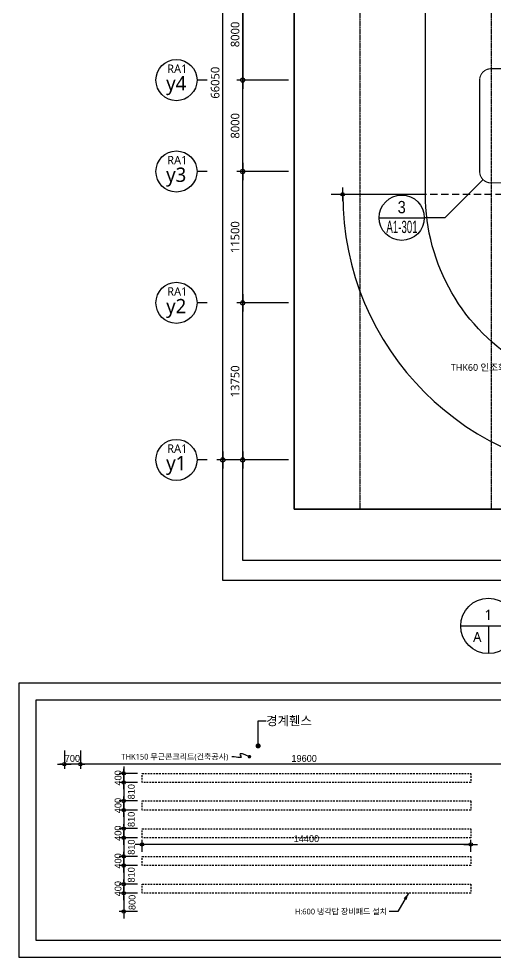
# Model space of a CAD drawing. Header units: millimetres. Extents: x 367092 to 767578, y 396038 to 811791.
# Drawn here: x 367092 to 408834, y 682525 to 764687 of the extents above; entities that cross this region are included whole.
import ezdxf
from ezdxf.enums import TextEntityAlignment as Align

# ---------------------------------------------------------------- set-up
doc = ezdxf.new("R2010")
doc.units = ezdxf.units.MM
doc.header["$LTSCALE"] = 100
doc.header["$MEASUREMENT"] = 0
doc.header["$PDSIZE"] = -10
for name, pattern in [('CENTER', [2, 1.25, -0.25, 0.25, -0.25]), ('HID', [2.5, 1.5, -1]), ('HIDDEN', [9.525, 6.35, -3.175]), ('SYM$0$DASHDOT', [1, 0.5, -0.25, 0, -0.25])]:
    doc.linetypes.add(name, pattern=pattern)
doc.layers.get('0').update_dxf_attribs({"linetype": 'CONTINUOUS'})
doc.layers.get('Defpoints').update_dxf_attribs({"color": 171, "linetype": 'CONTINUOUS'})
for name, color, linetype in [('CEN(ST)', 1, 'CENTER'), ('DIM', 7, 'CONTINUOUS'), ('LED', 7, 'CONTINUOUS'), ('NDIM', 7, 'CONTINUOUS'), ('SYM', 7, 'CONTINUOUS'), ('SYM(AXIS)', 7, 'CONTINUOUS'), ('TEXT', 3, 'CONTINUOUS'), ('TEXT(AXIS)', 2, 'CONTINUOUS'), ('TEXT(MIN)', 7, 'CONTINUOUS'), ('구간정리', 6, 'CONTINUOUS'), ('구간정리-TEXT', 3, 'CONTINUOUS'), ('장비기초', 3, 'CONTINUOUS')]:
    doc.layers.add(name, color=color, linetype=linetype)
doc.styles.add('CGS', font='cgse', dxfattribs={"bigfont": 'cgs'})
doc.styles.add('SYM$0$ARIAL', font='arial.ttf')
doc.styles.add('SYM$0$돋움', font='', dxfattribs={"width": 0.9})
doc.styles.add('궁서체', font='')
doc.styles.add('나눔바른고딕', font='NanumBarunGothic.ttf')
doc.styles.get('SYM$0$돋움').set_extended_font_data('Dotum')
doc.styles.get('궁서체').set_extended_font_data('GungsuhChe')
doc.dimstyles.new('CPDIM1', dxfattribs={"dimtxt": 3, "dimasz": 2.5, "dimexe": 1.25, "dimexo": 5, "dimgap": 1.5, "dimtad": 1, "dimdec": 0, "dimzin": 1, "dimdsep": 46, "dimlunit": 6, "dimtxsty": '궁서체', "dimblk1": 'Z_DOT', "dimblk2": 'Z_DOT', "dimsah": 1, "dimcen": 2.5, "dimadec": 0, "dimazin": 0, "dimtfac": 1, "dimtdec": 0, "dimtix": 1, "dimtmove": 2, "dimatfit": 3, "dimldrblk": 'Z_DOT', "dimfxl": 1, "dimtolj": 1, "dimtzin": 1, "dimarcsym": 0})
doc.dimstyles.new('NDIM 1200', dxfattribs={"dimscale": 500, "dimtxt": 3, "dimasz": 1, "dimexe": 2, "dimexo": 2, "dimgap": 1, "dimtad": 1, "dimdec": 0, "dimdsep": 46, "dimtxsty": 'CGS', "dimblk": 'DOT0', "dimcen": 1, "dimdle": 8, "dimclrd": 2, "dimclre": 2, "dimclrt": 2, "dimadec": 0, "dimazin": 0, "dimtfac": 1, "dimtdec": 0, "dimtix": 1, "dimtmove": 2, "dimatfit": 3, "dimldrblk": 'DOT0', "dimfxl": 1, "dimtolj": 1, "dimtzin": 0, "dimlwd": -1, "dimlwe": -1, "dimarcsym": 0})

# ---------------------------------------------------------------- blocks, each defined once
blk = doc.blocks.new('DOT0')
blk.add_line((-3, 0), (3, 0))
at = {"color": 6}
blk.add_circle((0, 0), 0.75, dxfattribs=at)
blk = doc.blocks.new('*D467')
at = {"layer": 'Defpoints', "color": 0, "ltscale": 0.4, "transparency": 16777216}
for p in [(43287032, 1667740), (43282532, 1659740), (43287032, 1659740)]:
    blk.add_point(p, dxfattribs=at)
at = {"layer": 'NDIM', "ltscale": 0.4, "transparency": 16777216}
for p, q in [((43286532, 1667740), (43282032, 1667740)), ((43282532, 1667490), (43282532, 1659990)), ((43286532, 1659740), (43282032, 1659740))]:
    blk.add_line(p, q, dxfattribs=at)
at = {"layer": 'NDIM', "ltscale": 0.4, "transparency": 16777216, "xscale": 250, "yscale": 250, "zscale": 250}
for p, rotation in [((43282532, 1667740), 90), ((43282532, 1659740), 270)]:
    blk.add_blockref('DOT0', p, dxfattribs=dict(at, rotation=rotation))
at = {"layer": 'NDIM', "ltscale": 0.4, "transparency": 16777216, "insert": (43281874, 1663740), "char_height": 750, "attachment_point": 5, "rotation": 90, "style": '나눔바른고딕'}
blk.add_mtext('\\A1;8000', dxfattribs=at)
blk = doc.blocks.new('*D468')
at = {"layer": 'Defpoints', "color": 0, "ltscale": 0.4, "transparency": 16777216}
for p in [(43282532, 1659740), (43287032, 1659740), (43287032, 1651740)]:
    blk.add_point(p, dxfattribs=at)
at = {"layer": 'NDIM', "ltscale": 0.4, "transparency": 16777216}
for p, q in [((43286532, 1659740), (43282032, 1659740)), ((43282532, 1651990), (43282532, 1659490)), ((43286532, 1651740), (43282032, 1651740))]:
    blk.add_line(p, q, dxfattribs=at)
at = {"layer": 'NDIM', "ltscale": 0.4, "transparency": 16777216, "xscale": 250, "yscale": 250, "zscale": 250}
for p, rotation in [((43282532, 1659740), 90), ((43282532, 1651740), 270)]:
    blk.add_blockref('DOT0', p, dxfattribs=dict(at, rotation=rotation))
at = {"layer": 'NDIM', "ltscale": 0.4, "transparency": 16777216, "insert": (43281874, 1655740), "char_height": 750, "attachment_point": 5, "rotation": 90, "style": '나눔바른고딕'}
blk.add_mtext('\\A1;8000', dxfattribs=at)
blk = doc.blocks.new('*D469')
at = {"layer": 'Defpoints', "color": 0, "ltscale": 0.4, "transparency": 16777216}
for p in [(43282532, 1651740), (43287032, 1651740), (43287032, 1640240)]:
    blk.add_point(p, dxfattribs=at)
at = {"layer": 'NDIM', "ltscale": 0.4, "transparency": 16777216}
for p, q in [((43286532, 1651740), (43282032, 1651740)), ((43282532, 1640490), (43282532, 1651490)), ((43286532, 1640240), (43282032, 1640240))]:
    blk.add_line(p, q, dxfattribs=at)
at = {"layer": 'NDIM', "ltscale": 0.4, "transparency": 16777216, "xscale": 250, "yscale": 250, "zscale": 250}
for p, rotation in [((43282532, 1651740), 90), ((43282532, 1640240), 270)]:
    blk.add_blockref('DOT0', p, dxfattribs=dict(at, rotation=rotation))
at = {"layer": 'NDIM', "ltscale": 0.4, "transparency": 16777216, "insert": (43281874, 1645990), "char_height": 750, "attachment_point": 5, "rotation": 90, "style": '나눔바른고딕'}
blk.add_mtext('\\A1;11500', dxfattribs=at)
blk = doc.blocks.new('A$C2F20087E')
at = {"layer": 'SYM(AXIS)'}
blk.add_line((600, 0), (600, 300), dxfattribs=at)
blk.add_circle((600, 900), 600, dxfattribs=at)
blk = doc.blocks.new('*D470')
at = {"layer": 'Defpoints', "color": 0, "ltscale": 0.4, "transparency": 16777216}
for p in [(43282532, 1640240), (43287032, 1640240), (43287032, 1626490)]:
    blk.add_point(p, dxfattribs=at)
at = {"layer": 'NDIM', "ltscale": 0.4, "transparency": 16777216}
for p, q in [((43286532, 1640240), (43282032, 1640240)), ((43282532, 1626740), (43282532, 1639990)), ((43286532, 1626490), (43282032, 1626490))]:
    blk.add_line(p, q, dxfattribs=at)
at = {"layer": 'NDIM', "ltscale": 0.4, "transparency": 16777216, "xscale": 250, "yscale": 250, "zscale": 250}
for p, rotation in [((43282532, 1640240), 90), ((43282532, 1626490), 270)]:
    blk.add_blockref('DOT0', p, dxfattribs=dict(at, rotation=rotation))
at = {"layer": 'NDIM', "ltscale": 0.4, "transparency": 16777216, "insert": (43281874, 1633365), "char_height": 750, "attachment_point": 5, "rotation": 90, "style": '나눔바른고딕'}
blk.add_mtext('\\A1;13750', dxfattribs=at)
blk = doc.blocks.new('*D471')
at = {"layer": 'Defpoints', "color": 0, "ltscale": 0.4, "transparency": 16777216}
for p in [(43280782, 1692540), (43287032, 1692540), (43287032, 1626490)]:
    blk.add_point(p, dxfattribs=at)
at = {"layer": 'NDIM', "ltscale": 0.4, "transparency": 16777216}
for p, q in [((43286532, 1692540), (43280282, 1692540)), ((43280782, 1626740), (43280782, 1692290)), ((43286532, 1626490), (43280282, 1626490))]:
    blk.add_line(p, q, dxfattribs=at)
at = {"layer": 'NDIM', "ltscale": 0.4, "transparency": 16777216, "xscale": 250, "yscale": 250, "zscale": 250}
for p, rotation in [((43280782, 1692540), 90), ((43280782, 1626490), 270)]:
    blk.add_blockref('DOT0', p, dxfattribs=dict(at, rotation=rotation))
at = {"layer": 'NDIM', "ltscale": 0.4, "transparency": 16777216, "insert": (43280124, 1659515), "char_height": 750, "attachment_point": 5, "rotation": 90, "style": '나눔바른고딕'}
blk.add_mtext('\\A1;66050', dxfattribs=at)
blk = doc.blocks.new('Z_DOT')
at = {"layer": 'DIM', "color": 0}
for p, q in [((-1, 0), (1, 0)), ((0, -1), (0, 1))]:
    blk.add_line(p, q, dxfattribs=at)
for radius in [0.5, 0.25]:
    blk.add_circle((0, 0), radius, dxfattribs=at)
blk = doc.blocks.new('*D408')
at = {"layer": 'Defpoints', "color": 0, "ltscale": 0.4, "transparency": 16777216}
for p in [(377892, 698625), (376292, 697825), (377892, 697825)]:
    blk.add_point(p, dxfattribs=at)
at = {"layer": 'NDIM', "ltscale": 0.4, "transparency": 16777216}
for p, q in [((377492, 698625), (375892, 698625)), ((376292, 698825), (376292, 699025)), ((376292, 698625), (376292, 697825)), ((377492, 697825), (375892, 697825)), ((376292, 697625), (376292, 697425))]:
    blk.add_line(p, q, dxfattribs=at)
at = {"layer": 'NDIM', "ltscale": 0.4, "transparency": 16777216, "xscale": 200, "yscale": 200, "zscale": 200}
for p, rotation in [((376292, 698625), 270), ((376292, 697825), 90)]:
    blk.add_blockref('DOT0', p, dxfattribs=dict(at, rotation=rotation))
at = {"layer": 'NDIM', "ltscale": 0.4, "transparency": 16777216, "insert": (375792, 698225), "char_height": 600, "attachment_point": 5, "rotation": 90, "style": 'CGS'}
blk.add_mtext('\\A1;400', dxfattribs=at)
blk = doc.blocks.new('*D409')
at = {"layer": 'Defpoints', "color": 0, "ltscale": 0.4, "transparency": 16777216}
for p in [(377892, 696205), (376292, 695405), (377892, 695405)]:
    blk.add_point(p, dxfattribs=at)
at = {"layer": 'NDIM', "ltscale": 0.4, "transparency": 16777216}
for p, q in [((377492, 696205), (375892, 696205)), ((376292, 696405), (376292, 696605)), ((376292, 696205), (376292, 695405)), ((377492, 695405), (375892, 695405)), ((376292, 695205), (376292, 695005))]:
    blk.add_line(p, q, dxfattribs=at)
at = {"layer": 'NDIM', "ltscale": 0.4, "transparency": 16777216, "xscale": 200, "yscale": 200, "zscale": 200}
for p, rotation in [((376292, 696205), 270), ((376292, 695405), 90)]:
    blk.add_blockref('DOT0', p, dxfattribs=dict(at, rotation=rotation))
at = {"layer": 'NDIM', "ltscale": 0.4, "transparency": 16777216, "insert": (375792, 695805), "char_height": 600, "attachment_point": 5, "rotation": 90, "style": 'CGS'}
blk.add_mtext('\\A1;400', dxfattribs=at)
blk = doc.blocks.new('*D404')
at = {"layer": 'Defpoints', "color": 0, "ltscale": 0.4, "transparency": 16777216}
for p in [(377892, 693785), (376292, 692985), (377892, 692985)]:
    blk.add_point(p, dxfattribs=at)
at = {"layer": 'NDIM', "ltscale": 0.4, "transparency": 16777216}
for p, q in [((377492, 693785), (375892, 693785)), ((376292, 693985), (376292, 694185)), ((376292, 693785), (376292, 692985)), ((377492, 692985), (375892, 692985)), ((376292, 692785), (376292, 692585))]:
    blk.add_line(p, q, dxfattribs=at)
at = {"layer": 'NDIM', "ltscale": 0.4, "transparency": 16777216, "xscale": 200, "yscale": 200, "zscale": 200}
for p, rotation in [((376292, 693785), 270), ((376292, 692985), 90)]:
    blk.add_blockref('DOT0', p, dxfattribs=dict(at, rotation=rotation))
at = {"layer": 'NDIM', "ltscale": 0.4, "transparency": 16777216, "insert": (375792, 693385), "char_height": 600, "attachment_point": 5, "rotation": 90, "style": 'CGS'}
blk.add_mtext('\\A1;400', dxfattribs=at)
blk = doc.blocks.new('*D405')
at = {"layer": 'Defpoints', "color": 0, "ltscale": 0.4, "transparency": 16777216}
for p in [(377892, 691355), (376292, 690555), (377892, 690555)]:
    blk.add_point(p, dxfattribs=at)
at = {"layer": 'NDIM', "ltscale": 0.4, "transparency": 16777216}
for p, q in [((377492, 691355), (375892, 691355)), ((376292, 691555), (376292, 691755)), ((376292, 691355), (376292, 690555)), ((377492, 690555), (375892, 690555)), ((376292, 690355), (376292, 690155))]:
    blk.add_line(p, q, dxfattribs=at)
at = {"layer": 'NDIM', "ltscale": 0.4, "transparency": 16777216, "xscale": 200, "yscale": 200, "zscale": 200}
for p, rotation in [((376292, 691355), 270), ((376292, 690555), 90)]:
    blk.add_blockref('DOT0', p, dxfattribs=dict(at, rotation=rotation))
at = {"layer": 'NDIM', "ltscale": 0.4, "transparency": 16777216, "insert": (375792, 690955), "char_height": 600, "attachment_point": 5, "rotation": 90, "style": 'CGS'}
blk.add_mtext('\\A1;400', dxfattribs=at)
blk = doc.blocks.new('*D406')
at = {"layer": 'Defpoints', "color": 0, "ltscale": 0.4, "transparency": 16777216}
for p in [(377892, 688925), (376292, 688125), (377892, 688125)]:
    blk.add_point(p, dxfattribs=at)
at = {"layer": 'NDIM', "ltscale": 0.4, "transparency": 16777216}
for p, q in [((377492, 688925), (375892, 688925)), ((376292, 689125), (376292, 689325)), ((376292, 688925), (376292, 688125)), ((377492, 688125), (375892, 688125)), ((376292, 687925), (376292, 687725))]:
    blk.add_line(p, q, dxfattribs=at)
at = {"layer": 'NDIM', "ltscale": 0.4, "transparency": 16777216, "xscale": 200, "yscale": 200, "zscale": 200}
for p, rotation in [((376292, 688925), 270), ((376292, 688125), 90)]:
    blk.add_blockref('DOT0', p, dxfattribs=dict(at, rotation=rotation))
at = {"layer": 'NDIM', "ltscale": 0.4, "transparency": 16777216, "insert": (375792, 688525), "char_height": 600, "attachment_point": 5, "rotation": 90, "style": 'CGS'}
blk.add_mtext('\\A1;400', dxfattribs=at)
blk = doc.blocks.new('*D407')
at = {"layer": 'Defpoints', "color": 0, "ltscale": 0.4, "transparency": 16777216}
for p in [(377892, 692402), (377892, 691345), (406692, 691345)]:
    blk.add_point(p, dxfattribs=at)
at = {"layer": 'NDIM', "ltscale": 0.4, "transparency": 16777216}
for p, q in [((377892, 691745), (377892, 692802)), ((406692, 691745), (406692, 692802)), ((406492, 692402), (378092, 692402))]:
    blk.add_line(p, q, dxfattribs=at)
at = {"layer": 'NDIM', "ltscale": 0.4, "transparency": 16777216, "xscale": 200, "yscale": 200, "zscale": 200, "rotation": 180}
blk.add_blockref('DOT0', (377892, 692402), dxfattribs=at)
at = {"layer": 'NDIM', "ltscale": 0.4, "transparency": 16777216, "xscale": 200, "yscale": 200, "zscale": 200}
blk.add_blockref('DOT0', (406692, 692402), dxfattribs=at)
at = {"layer": 'NDIM', "ltscale": 0.4, "transparency": 16777216, "insert": (392292, 692902), "char_height": 600, "attachment_point": 5, "style": 'CGS'}
blk.add_mtext('\\A1;14400', dxfattribs=at)
blk = doc.blocks.new('*D410')
at = {"layer": 'Defpoints', "color": 0, "ltscale": 0.4, "transparency": 16777216}
for p in [(377892, 690545), (376292, 688925), (377892, 688925)]:
    blk.add_point(p, dxfattribs=at)
at = {"layer": 'NDIM', "ltscale": 0.4, "transparency": 16777216}
for p, q in [((377492, 690545), (375892, 690545)), ((376292, 690345), (376292, 689125)), ((377492, 688925), (375892, 688925))]:
    blk.add_line(p, q, dxfattribs=at)
at = {"layer": 'NDIM', "ltscale": 0.4, "transparency": 16777216, "xscale": 200, "yscale": 200, "zscale": 200}
for p, rotation in [((376292, 690545), 90), ((376292, 688925), 270)]:
    blk.add_blockref('DOT0', p, dxfattribs=dict(at, rotation=rotation))
at = {"layer": 'NDIM', "ltscale": 0.4, "transparency": 16777216, "insert": (376954, 689735), "char_height": 600, "attachment_point": 5, "rotation": 90, "style": 'CGS'}
blk.add_mtext('\\A1;810', dxfattribs=at)
blk = doc.blocks.new('*D411')
at = {"layer": 'Defpoints', "color": 0, "ltscale": 0.4, "transparency": 16777216}
for p in [(377892, 688125), (376292, 686525), (377892, 686525)]:
    blk.add_point(p, dxfattribs=at)
at = {"layer": 'NDIM', "ltscale": 0.4, "transparency": 16777216}
for p, q in [((377492, 688125), (375892, 688125)), ((376292, 687925), (376292, 686725)), ((377492, 686525), (375892, 686525))]:
    blk.add_line(p, q, dxfattribs=at)
at = {"layer": 'NDIM', "ltscale": 0.4, "transparency": 16777216, "xscale": 200, "yscale": 200, "zscale": 200}
for p, rotation in [((376292, 688125), 90), ((376292, 686525), 270)]:
    blk.add_blockref('DOT0', p, dxfattribs=dict(at, rotation=rotation))
at = {"layer": 'NDIM', "ltscale": 0.4, "transparency": 16777216, "insert": (377023, 687325), "char_height": 600, "attachment_point": 5, "rotation": 90, "style": 'CGS'}
blk.add_mtext('\\A1;800', dxfattribs=at)
blk = doc.blocks.new('*D412')
at = {"layer": 'Defpoints', "color": 0, "ltscale": 0.4, "transparency": 16777216}
for p in [(372492, 701025), (411692, 701025), (372492, 699425)]:
    blk.add_point(p, dxfattribs=at)
at = {"layer": 'NDIM', "ltscale": 0.4, "transparency": 16777216}
for p, q in [((372492, 700625), (372492, 699025)), ((411692, 700625), (411692, 699025)), ((411492, 699425), (372692, 699425))]:
    blk.add_line(p, q, dxfattribs=at)
at = {"layer": 'NDIM', "ltscale": 0.4, "transparency": 16777216, "xscale": 200, "yscale": 200, "zscale": 200, "rotation": 180}
blk.add_blockref('DOT0', (372492, 699425), dxfattribs=at)
at = {"layer": 'NDIM', "ltscale": 0.4, "transparency": 16777216, "xscale": 200, "yscale": 200, "zscale": 200}
blk.add_blockref('DOT0', (411692, 699425), dxfattribs=at)
at = {"layer": 'NDIM', "ltscale": 0.4, "transparency": 16777216, "insert": (392092, 699925), "char_height": 600, "attachment_point": 5, "style": 'CGS'}
blk.add_mtext('\\A1;19600', dxfattribs=at)
blk = doc.blocks.new('*D413')
at = {"layer": 'Defpoints', "color": 0, "ltscale": 0.4, "transparency": 16777216}
for p in [(371092, 701025), (372492, 701025), (371092, 699425)]:
    blk.add_point(p, dxfattribs=at)
at = {"layer": 'NDIM', "ltscale": 0.4, "transparency": 16777216}
for p, q in [((371092, 700625), (371092, 699025)), ((372492, 700625), (372492, 699025)), ((370892, 699425), (370692, 699425)), ((372492, 699425), (371092, 699425)), ((372692, 699425), (372892, 699425))]:
    blk.add_line(p, q, dxfattribs=at)
at = {"layer": 'NDIM', "ltscale": 0.4, "transparency": 16777216, "xscale": 200, "yscale": 200, "zscale": 200}
blk.add_blockref('DOT0', (371092, 699425), dxfattribs=at)
at = {"layer": 'NDIM', "ltscale": 0.4, "transparency": 16777216, "xscale": 200, "yscale": 200, "zscale": 200, "rotation": 180}
blk.add_blockref('DOT0', (372492, 699425), dxfattribs=at)
at = {"layer": 'NDIM', "ltscale": 0.4, "transparency": 16777216, "insert": (371792, 699925), "char_height": 600, "attachment_point": 5, "style": 'CGS'}
blk.add_mtext('\\A1;700', dxfattribs=at)
blk = doc.blocks.new('SYM$0$det-tar-wi')
at = {"layer": '구간정리', "ltscale": 0.2}
blk.add_line((0, 0), (11, 0), dxfattribs=at)
blk.add_circle((5.5, 0), 5.5, dxfattribs=at)
at = {"layer": '구간정리-TEXT', "color": 3, "style": 'SYM$0$ARIAL'}
blk.add_attdef('2', text='', height=3, dxfattribs=at).set_placement((5.5, 2.58), align=Align.MIDDLE_CENTER)
at = {"layer": '구간정리-TEXT', "color": 3, "style": 'SYM$0$ARIAL', "width": 0.6}
blk.add_attdef('A1.00', text='', height=3, dxfattribs=at).set_placement((5.57, -2.22), align=Align.MIDDLE_CENTER)
blk = doc.blocks.new('*D415')
at = {"layer": 'Defpoints', "color": 0, "ltscale": 0.4, "transparency": 16777216}
for p in [(377892, 692975), (376292, 691355), (377892, 691355)]:
    blk.add_point(p, dxfattribs=at)
at = {"layer": 'NDIM', "ltscale": 0.4, "transparency": 16777216}
for p, q in [((377492, 692975), (375892, 692975)), ((376292, 692775), (376292, 691555)), ((377492, 691355), (375892, 691355))]:
    blk.add_line(p, q, dxfattribs=at)
at = {"layer": 'NDIM', "ltscale": 0.4, "transparency": 16777216, "xscale": 200, "yscale": 200, "zscale": 200}
for p, rotation in [((376292, 692975), 90), ((376292, 691355), 270)]:
    blk.add_blockref('DOT0', p, dxfattribs=dict(at, rotation=rotation))
at = {"layer": 'NDIM', "ltscale": 0.4, "transparency": 16777216, "insert": (376954, 692165), "char_height": 600, "attachment_point": 5, "rotation": 90, "style": 'CGS'}
blk.add_mtext('\\A1;810', dxfattribs=at)
blk = doc.blocks.new('*D416')
at = {"layer": 'Defpoints', "color": 0, "ltscale": 0.4, "transparency": 16777216}
for p in [(377892, 695405), (376292, 693785), (377892, 693785)]:
    blk.add_point(p, dxfattribs=at)
at = {"layer": 'NDIM', "ltscale": 0.4, "transparency": 16777216}
for p, q in [((377492, 695405), (375892, 695405)), ((376292, 695205), (376292, 693985)), ((377492, 693785), (375892, 693785))]:
    blk.add_line(p, q, dxfattribs=at)
at = {"layer": 'NDIM', "ltscale": 0.4, "transparency": 16777216, "xscale": 200, "yscale": 200, "zscale": 200}
for p, rotation in [((376292, 695405), 90), ((376292, 693785), 270)]:
    blk.add_blockref('DOT0', p, dxfattribs=dict(at, rotation=rotation))
at = {"layer": 'NDIM', "ltscale": 0.4, "transparency": 16777216, "insert": (376954, 694595), "char_height": 600, "attachment_point": 5, "rotation": 90, "style": 'CGS'}
blk.add_mtext('\\A1;810', dxfattribs=at)
blk = doc.blocks.new('*D417')
at = {"layer": 'Defpoints', "color": 0, "ltscale": 0.4, "transparency": 16777216}
for p in [(377892, 697825), (376292, 696205), (377892, 696205)]:
    blk.add_point(p, dxfattribs=at)
at = {"layer": 'NDIM', "ltscale": 0.4, "transparency": 16777216}
for p, q in [((377492, 697825), (375892, 697825)), ((376292, 697625), (376292, 696405)), ((377492, 696205), (375892, 696205))]:
    blk.add_line(p, q, dxfattribs=at)
at = {"layer": 'NDIM', "ltscale": 0.4, "transparency": 16777216, "xscale": 200, "yscale": 200, "zscale": 200}
for p, rotation in [((376292, 697825), 90), ((376292, 696205), 270)]:
    blk.add_blockref('DOT0', p, dxfattribs=dict(at, rotation=rotation))
at = {"layer": 'NDIM', "ltscale": 0.4, "transparency": 16777216, "insert": (376954, 697015), "char_height": 600, "attachment_point": 5, "rotation": 90, "style": 'CGS'}
blk.add_mtext('\\A1;810', dxfattribs=at)
blk = doc.blocks.new('NJKFNKDFGKFDHGFH')
at = {"layer": 'CEN(ST)', "ltscale": 0.5}
for points in [[(43292793.4, 1700115.3), (43292793.4, 1622171.2)], [(43304293.4, 1700115.3), (43304293.4, 1622171.2)]]:
    blk.add_lwpolyline(points, dxfattribs=at)
at = {"layer": 'Defpoints', "ltscale": 10000}
for points in [[(43280781.7, 1706365.3), (43350629.3, 1706365.3), (43350629.3, 1615921.2), (43280781.7, 1615921.2)], [(43282531.7, 1704615.3), (43348879.3, 1704615.3), (43348879.3, 1617671.2), (43282531.7, 1617671.2)], [(43287031.7, 1700115.3), (43344379.3, 1700115.3), (43344379.3, 1622171.2), (43287031.7, 1622171.2)]]:
    blk.add_lwpolyline(points, close=True, dxfattribs=at)
at = {"xscale": 3, "yscale": 3, "zscale": 3, "rotation": 90}
for p in [(43279431.7, 1657939.6), (43279431.7, 1649939.6), (43279431.7, 1638439.6), (43279431.7, 1624689.6)]:
    blk.add_blockref('A$C2F20087E', p, dxfattribs=at)
at = {"layer": 'TEXT(AXIS)', "style": '나눔바른고딕'}
for p in [(43276805.9, 1660732.7), (43276805.9, 1652732.7), (43276805.9, 1641232.7), (43276805.9, 1627482.7)]:
    blk.add_text('RA1', height=750, dxfattribs=at).set_placement(p, align=Align.MIDDLE_CENTER)
for s, p in [('y4', (43276710.9, 1659255.3)), ('y3', (43276710.9, 1651255.3)), ('y2', (43276710.9, 1639755.3)), ('y1', (43276710.9, 1626005.3))]:
    blk.add_text(s, height=1250, dxfattribs=at).set_placement(p, align=Align.MIDDLE)
at = {"layer": 'NDIM', "ltscale": 0.4}
for base, p1, p2, angle, picture, middle in [((43280781.7, 1692539.6), (43287031.7, 1626489.6), (43287031.7, 1692539.6), 90, '*D471', (43280124, 1659514.6)), ((43282531.7, 1659739.6), (43287031.7, 1667739.6), (43287031.7, 1659739.6), 270, '*D467', (43281874.5, 1663739.6)), ((43282531.7, 1659739.6), (43287031.7, 1651739.6), (43287031.7, 1659739.6), 90, '*D468', (43281874.5, 1655739.6)), ((43282531.7, 1651739.6), (43287031.7, 1640239.6), (43287031.7, 1651739.6), 90, '*D469', (43281874.5, 1645989.6)), ((43282531.7, 1640239.6), (43287031.7, 1626489.6), (43287031.7, 1640239.6), 90, '*D470', (43281874, 1633364.6))]:
    dim = blk.add_linear_dim(base=base, p1=p1, p2=p2, angle=angle, dimstyle='NDIM 1200', override={"dimscale": 250, "dimtxsty": '나눔바른고딕', "dimclrd": 256, "dimclre": 256, "dimclrt": 256}, dxfattribs=at)
    dim.commit()
    dim.dimension.update_dxf_attribs({"geometry": picture, "text_midpoint": middle})

msp = doc.modelspace()

# ---------------------------------------------------------------- linework, layer by layer
at = {"ltscale": 10000}
msp.add_lwpolyline([(402719.2, 749315.7), (394469.2, 749315.7)], dxfattribs=at)
at = {"layer": 'Defpoints', "ltscale": 10000}
for points in [[(391207.6, 799691.4), (448555.2, 799691.4), (448555.2, 721747.3), (391207.6, 721747.3)], [(391207.6, 721747.3), (448555.2, 721747.3), (448555.2, 799691.4), (391207.6, 799691.4)], [(367091.8, 682524.8), (421091.8, 682524.8), (421091.8, 706524.8), (367091.8, 706524.8)], [(368591.8, 684024.8), (419591.8, 684024.8), (419591.8, 705024.8), (368591.8, 705024.8)]]:
    msp.add_lwpolyline(points, close=True, dxfattribs=at)
at = {"layer": 'LED'}
for points in [[(387299.6, 700081.2), (386927.7, 700236.3), (386681.2, 700319.9), (386537.6, 700345.6), (386474.3, 700326.8), (386468.9, 700277), (386498.8, 700209.6), (386541.5, 700138.2), (386574.5, 700076.1), (386579, 700034), (386552, 700011.2), (386494.2, 700004.2), (386406.3, 700009.4), (386289.1, 700023.2), (386143.2, 700042.2), (385969.4, 700062.7), (385768.4, 700081.2)], [(401237.1, 688124.8), (400295.7, 686524.8), (399543.1, 686524.8)]]:
    msp.add_lwpolyline(points, dxfattribs=at)
at = {"layer": 'LED', "const_width": 156.2}
msp.add_lwpolyline([(387299.6, 700159.3, 1), (387299.6, 700003.1, 1)], format="xyb", close=True, dxfattribs=at)
at = {"layer": 'LED'}
msp.add_solid([(401237.1, 688124.8), (401062.2, 687531.6), (400803.6, 687683.7)], dxfattribs=at)
at = {"layer": 'NDIM', "ltscale": 0.4}
msp.add_lwpolyline([(395469.2, 749315.7, 1), (444469.2, 749315.7)], format="xyb", dxfattribs=at)
at = {"layer": 'SYM'}
for p, q in [((405805.4, 711530.8), (437366, 711530.8)), ((408229.6, 711530.8), (408229.6, 709106.5))]:
    msp.add_line(p, q, dxfattribs=at)
at = {"layer": 'SYM', "color": 2}
msp.add_lwpolyline([(437219.2, 767315.7), (437219.2, 749315.7, -1.0000003), (402719.2, 749315.7), (402719.2, 768315.7, -0.4142136), (419969.2, 785565.7)], format="xyb", dxfattribs=at)
at = {"layer": 'SYM', "linetype": 'HIDDEN'}
msp.add_lwpolyline([(419970.8, 749315), (394470.8, 749315)], dxfattribs=at)
at = {"layer": 'SYM'}
msp.add_circle((408229.6, 711530.8), 2424.2, dxfattribs=at)
at = {"layer": '구간정리', "linetype": 'SYM$0$DASHDOT', "ltscale": 5, "const_width": 100}
msp.add_lwpolyline([(408469.2, 750315.7), (431469.2, 750315.7, 0.4142136), (432469.2, 751315.7), (432469.2, 759315.7, 0.4142136), (431469.2, 760315.7), (408469.2, 760315.7, 0.4142136), (407469.2, 759315.7), (407469.2, 751315.7, 0.4142136)], format="xyb", close=True, dxfattribs=at)
at = {"layer": '구간정리', "ltscale": 0.2}
msp.add_lwpolyline([(407762.1, 750608.6), (404421, 747267.5), (402621, 747267.5)], dxfattribs=at)
at = {"layer": '장비기초', "linetype": 'HID'}
for points in [[(377891.8, 698624.8), (406691.8, 698624.8), (406691.8, 697824.8), (377891.8, 697824.8)], [(377891.8, 696204.8), (406691.8, 696204.8), (406691.8, 695404.8), (377891.8, 695404.8)], [(377891.8, 693774.8), (406691.8, 693774.8), (406691.8, 692974.8), (377891.8, 692974.8)], [(377891.8, 691344.8), (406691.8, 691344.8), (406691.8, 690544.8), (377891.8, 690544.8)], [(377891.8, 688924.8), (406691.8, 688924.8), (406691.8, 688124.8), (377891.8, 688124.8)]]:
    msp.add_lwpolyline(points, close=True, dxfattribs=at)

# ---------------------------------------------------------------- block references
at = {"layer": 'NDIM', "ltscale": 0.4}
msp.add_blockref('NJKFNKDFGKFDHGFH', (-42895824.1, -900423.9), dxfattribs=at)
at = {"layer": 'NDIM', "ltscale": 0.4, "xscale": 200, "yscale": 200, "zscale": 200, "rotation": 90}
msp.add_blockref('DOT0', (395469.2, 749315.7), dxfattribs=at)
at = {"layer": '구간정리'}
ref = msp.add_blockref('SYM$0$det-tar-wi', (398661, 747267.5), dxfattribs=dict(at, xscale=360, yscale=360, zscale=360))
ref.add_attrib('A1.00', 'A1-301', dxfattribs={"layer": '구간정리-TEXT', "color": 3, "height": 1080, "style": 'SYM$0$돋움', "width": 0.6}).set_placement((400665.2, 746467.1), align=Align.MIDDLE_CENTER)
ref.add_attrib('2', '3', dxfattribs={"layer": '구간정리-TEXT', "color": 3, "height": 1080, "style": 'SYM$0$돋움', "width": 0.9}).set_placement((400641, 748197.5), align=Align.MIDDLE_CENTER)

# ---------------------------------------------------------------- texts
at = {"layer": 'TEXT', "style": '나눔바른고딕'}
for s, p in [('1', (408229.6, 712500.5)), ('A', (407259.9, 710561.1))]:
    msp.add_text(s, height=900, dxfattribs=at).set_placement(p, align=Align.MIDDLE)
at = {"layer": 'TEXT(MIN)', "style": '나눔바른고딕'}
for s, height, p in [('THK60 인조화강석블록(조경공사)', 600, (404942.5, 734167.8)), ('경계휀스', 800, (388760.3, 703228.1)), ('THK150 무근콘크리트(건축공사)', 500, (376082.7, 700081.2))]:
    msp.add_text(s, height=height, dxfattribs=at).set_placement(p, align=Align.MIDDLE_LEFT)
msp.add_text('H:600 냉각탑 장비패드 설치', height=500, dxfattribs=at).set_placement((399351.6, 686524.8), align=Align.MIDDLE_RIGHT)

# ---------------------------------------------------------------- dimensions: what is measured, and where the dimension line sits
at = {"layer": 'NDIM', "ltscale": 0.4}
for base, p1, p2, angle, picture, middle in [((371091.8, 699424.8), (372491.8, 701024.8), (371091.8, 701024.8), 180, '*D413', (371791.8, 699924.8)), ((372491.8, 699424.8), (411691.8, 701024.8), (372491.8, 701024.8), 180, '*D412', (392091.8, 699924.8)), ((376291.8, 697824.8), (377891.8, 698624.8), (377891.8, 697824.8), 270, '*D408', (375791.8, 698224.8)), ((376291.8, 695404.8), (377891.8, 696204.8), (377891.8, 695404.8), 270, '*D409', (375791.8, 695804.8)), ((376291.8, 692984.8), (377891.8, 693784.8), (377891.8, 692984.8), 270, '*D404', (375791.8, 693384.8)), ((377891.8, 692401.8), (406691.8, 691344.8), (377891.8, 691344.8), 180, '*D407', (392291.8, 692901.8)), ((376291.8, 690554.8), (377891.8, 691354.8), (377891.8, 690554.8), 270, '*D405', (375791.8, 690954.8)), ((376291.8, 688124.8), (377891.8, 688924.8), (377891.8, 688124.8), 270, '*D406', (375791.8, 688524.8))]:
    dim = msp.add_linear_dim(base=base, p1=p1, p2=p2, angle=angle, dimstyle='NDIM 1200', override={"dimscale": 200, "dimlfac": 0.5, "dimclrd": 256, "dimclre": 256, "dimclrt": 256}, dxfattribs=at)
    dim.commit()
    dim.dimension.update_dxf_attribs({"geometry": picture, "text_midpoint": middle})
for base, p1, p2, picture, middle in [((376291.9, 696204.8), (377891.8, 697824.8), (377891.8, 696204.8), '*D417', (376953.9, 697014.8)), ((376291.9, 693784.8), (377891.8, 695404.8), (377891.8, 693784.8), '*D416', (376953.9, 694594.8)), ((376291.9, 691354.8), (377891.8, 692974.8), (377891.8, 691354.8), '*D415', (376953.9, 692164.8)), ((376291.8, 688924.8), (377891.8, 690544.8), (377891.8, 688924.8), '*D410', (376953.9, 689734.8)), ((376291.8, 686524.8), (377891.8, 688124.8), (377891.8, 686524.8), '*D411', (377023, 687324.8))]:
    dim = msp.add_linear_dim(base=base, p1=p1, p2=p2, angle=270, dimstyle='NDIM 1200', override={"dimscale": 200, "dimlfac": 0.5, "dimclrd": 256, "dimclre": 256, "dimclrt": 256}, dxfattribs=at)
    dim.commit()
    dim.dimension.update_dxf_attribs({"geometry": picture, "text_midpoint": middle, "dimtype": 160})

# ---------------------------------------------------------------- leaders
at = {"ltscale": 10000}
msp.add_leader([(388060.3, 701024.7), (388060.3, 703228.1), (388760.3, 703228.1)], dimstyle='CPDIM1', override={"dimtxt": 3000, "dimasz": 450, "dimgap": 1, "dimtad": 0, "dimzin": 0, "dimtxsty": 'CGS', "dimldrblk": 'Dot'}, dxfattribs=at)

doc.saveas('drawing.dxf')
